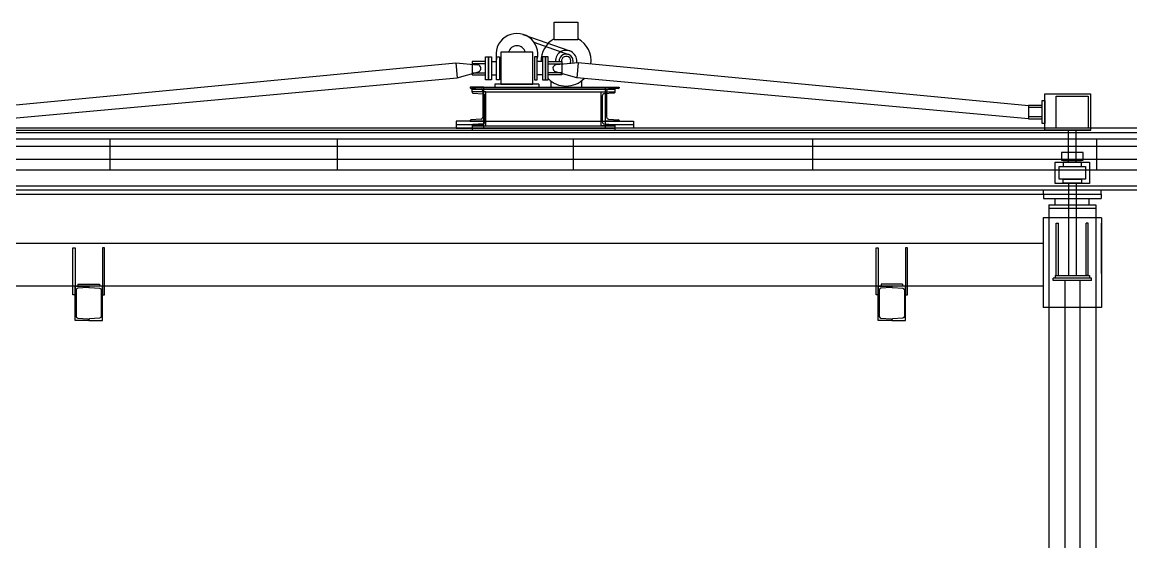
# Model space of a CAD drawing. Header units: millimetres. Extents: x 394018 to 490633, y 12254 to 34176.
# Drawn here: x 416788 to 437549, y 24293 to 34028 of the extents above; entities that cross this region are included whole.
import ezdxf

# ---------------------------------------------------------------- set-up
doc = ezdxf.new("R2010")
doc.units = ezdxf.units.MM
doc.layers.add('PL_MAIN', color=192, linetype='Continuous', lineweight=30)

# ---------------------------------------------------------------- blocks, each defined once
blk = doc.blocks.new('A$C1B3A1A2D')
at = {"layer": 'PL_MAIN', "color": 5}
for p, q in [((-219, 3782), (-219, 3778.8)), ((-155, 3782), (-219, 3782)), ((-215.7, 3775.3), (-167.9, 3771.9)), ((-160, 3763.4), (-160, 3640.6)), ((-155, 3622), (-155, 3782)), ((-155, 3782), (415, 3782)), ((415, 3782), (479, 3782)), ((415, 3622), (415, 3782)), ((420, 3763.4), (420, 3640.6)), ((475.7, 3775.3), (427.9, 3771.9)), ((479, 3782), (479, 3778.8)), ((6025, 3590), (-5975, 3590)), ((-285, 3606), (-155, 3606)), ((-219, 3625.2), (-219, 3622)), ((-219, 3622), (-155, 3622)), ((-167.9, 3632.1), (-215.7, 3628.7)), ((-155, 3622), (415, 3622)), ((479, 3622), (415, 3622)), ((415, 3606), (545, 3606)), ((427.9, 3632.1), (475.7, 3628.7)), ((479, 3625.2), (479, 3622)), ((-5975, 3570), (6025, 3570)), ((-5975, 3539), (6025, 3539)), ((-1905, 3394), (-1905, 3539)), ((-840, 3394), (-840, 3539)), ((265, 3394), (265, 3539)), ((1385, 3394), (1385, 3539)), ((2715, 3394), (2715, 3539)), ((-5975, 3505), (6025, 3505)), ((-5975, 3445), (6025, 3445)), ((-5975, 3394), (6025, 3394)), ((-5975, 3320), (6025, 3320)), ((-5975, 3300), (6025, 3300)), ((2465.5, 3280), (2465.5, 3300)), ((2465.5, 3280), (2734.5, 3280)), ((2465.5, 3280), (2465.5, 3260)), ((2734.5, 3280), (2734.5, 3300)), ((2734.5, 3280), (2734.5, 3260)), ((2465.5, 3260), (2734.5, 3260)), ((2490.5, 3230), (2490.5, 170)), ((2490.5, 3230), (2709.5, 3230)), ((2520.5, 3230), (2520.5, 3260)), ((2679.5, 3230), (2679.5, 3260)), ((2709.5, 3230), (2709.5, 170))]:
    blk.add_line(p, q, dxfattribs=at)
for points in [[(-285, 3590), (-155, 3590), (-155, 3622), (-285, 3622)], [(545, 3590), (415, 3590), (415, 3622), (545, 3622)]]:
    blk.add_lwpolyline(points, close=True, dxfattribs=at)
for centre, radius, start, end in [((-215.5, 3778.8), 3.5, 180, 266), ((-168.5, 3763.4), 8.5, 0, 86), ((428.5, 3763.4), 8.5, 94, 180), ((475.5, 3778.8), 3.5, 274, 0), ((-168.5, 3640.6), 8.5, 274, 0), ((428.5, 3640.6), 8.5, 180, 266), ((-215.5, 3625.2), 3.5, 94, 180), ((475.5, 3625.2), 3.5, 0, 86)]:
    blk.add_arc(centre, radius, start, end, dxfattribs=at)
blk = doc.blocks.new('A$C610B2414')
at = {"color": 5, "lineweight": 30}
for points in [[(-145.3, 3760), (-209.3, 3760), (-209.3, 3756.8, 0.39391), (-206, 3753.3), (-158.2, 3749.9, -0.39391), (-150.3, 3741.4), (-150.3, 3618.6, -0.39391), (-158.2, 3610.1), (-206, 3606.7, 0.39391), (-209.3, 3603.2), (-209.3, 3600), (-145.3, 3600)], [(394.1, 3760), (458.1, 3760), (458.1, 3756.8, -0.39391), (454.8, 3753.3), (407, 3749.9, 0.39391), (399.1, 3741.4), (399.1, 3618.6, 0.39391), (407, 3610.1), (454.8, 3606.7, -0.39391), (458.1, 3603.2), (458.1, 3600), (394.1, 3600)], [(-2069, 2849.5), (-2005, 2849.5), (-2005, 2846.3, -0.39391), (-2008.3, 2842.8), (-2056.1, 2839.5, 0.39391), (-2064, 2831), (-2064, 2708.1, 0.39391), (-2056.1, 2699.6), (-2008.3, 2696.3, -0.39391), (-2005, 2692.8), (-2005, 2689.5), (-2069, 2689.5)], [(-1941, 2849.5), (-2005, 2849.5), (-2005, 2846.3, 0.39391), (-2001.7, 2842.8), (-1953.9, 2839.5, -0.39391), (-1946, 2831), (-1946, 2708.1, -0.39391), (-1953.9, 2699.6), (-2001.7, 2696.3, 0.39391), (-2005, 2692.8), (-2005, 2689.5), (-1941, 2689.5)], [(1691, 2849.5), (1755, 2849.5), (1755, 2846.3, -0.39391), (1751.7, 2842.8), (1703.9, 2839.5, 0.39391), (1696, 2831), (1696, 2708.1, 0.39391), (1703.9, 2699.6), (1751.7, 2696.3, -0.39391), (1755, 2692.8), (1755, 2689.5), (1691, 2689.5)], [(1819, 2849.5), (1755, 2849.5), (1755, 2846.3, 0.39391), (1758.3, 2842.8), (1806.1, 2839.5, -0.39391), (1814, 2831), (1814, 2708.1, -0.39391), (1806.1, 2699.6), (1758.3, 2696.3, 0.39391), (1755, 2692.8), (1755, 2689.5), (1819, 2689.5)]]:
    blk.add_lwpolyline(points, format="xyb", close=True, dxfattribs=at)
at = {"layer": 'PL_MAIN', "color": 5}
for p, q in [((27.3, 4028.8), (246.9, 3951.3)), ((79.8, 3991.8), (241.1, 3934.8)), ((-2395.1, 3694.5), (-286.8, 3894.8)), ((-286.8, 3894.8), (-279.7, 3825.2)), ((-286.8, 3894.8), (-184.1, 3886.8)), ((-146.6, 3901), (-210, 3901)), ((-210, 3901), (-210, 3839)), ((-119.6, 3901), (-95.3, 3901)), ((119.6, 3901), (95.3, 3901)), ((146.6, 3901), (210, 3901)), ((286.8, 3894.8), (184.1, 3886.8)), ((210, 3901), (210, 3839)), ((286.8, 3894.8), (279.7, 3825.2)), ((2395.1, 3694.5), (286.8, 3894.8)), ((-279.7, 3825.2), (-180.7, 3853.8)), ((-146.6, 3891), (-210, 3891)), ((-210, 3849), (-146.6, 3849)), ((146.6, 3891), (210, 3891)), ((210, 3849), (146.6, 3849)), ((279.7, 3825.2), (180.7, 3853.8)), ((-2395.1, 3633.8), (-279.7, 3825.2)), ((-210, 3839), (-146.6, 3839)), ((-119.6, 3839), (-95.3, 3839)), ((102.9, 3795), (-102.9, 3795)), ((-102.9, 3795), (-102.9, 3780)), ((119.6, 3839), (95.3, 3839)), ((102.9, 3795), (102.9, 3780)), ((210, 3839), (146.6, 3839)), ((158.3, 3811.1), (158.3, 3780)), ((2395.1, 3633.8), (279.7, 3825.2)), ((302.3, 3811.1), (302.3, 3780)), ((-209.3, 3760), (-209.3, 3780)), ((-209.3, 3780), (458.1, 3780)), ((458.1, 3770), (-209.3, 3770)), ((-145.3, 3760), (394.1, 3760)), ((458.1, 3780), (458.1, 3760)), ((2458.5, 3695.8), (2395.1, 3695.8)), ((2395.1, 3695.8), (2395.1, 3633.8)), ((2458.5, 3685.8), (2395.1, 3685.8)), ((2395.1, 3643.8), (2458.5, 3643.8)), ((2395.1, 3633.8), (2458.5, 3633.8)), ((-209.3, 3600), (458.1, 3600)), ((-209.3, 3600), (-209.3, 3580)), ((-209.3, 3590), (458.1, 3590)), ((458.1, 3600), (458.1, 3580)), ((-2587, 3580), (2687.1, 3580)), ((2581.5, 3430.3), (2581.5, 3580)), ((2618.5, 3430.3), (2618.5, 3580)), ((2581.5, 3331.4), (2581.5, 2899.5)), ((2618.5, 3331.4), (2618.5, 2899.5)), ((-2587, 3280), (2618.5, 3280)), ((2463.5, 3169.5), (2463.5, 2749.5)), ((2736.5, 3169.5), (2463.5, 3169.5)), ((2490.5, 3215), (2490.5, 170)), ((2490.5, 3215), (2709.5, 3215)), ((2709.5, 3215), (2709.5, 170)), ((2736.5, 3169.5), (2736.5, 2749.5)), ((2525, 2899.5), (2525, 3144.5)), ((2525, 3144.5), (2535, 3144.5)), ((2535, 2899.5), (2535, 3144.5)), ((2665, 2899.5), (2665, 3144.5)), ((2675, 3144.5), (2665, 3144.5)), ((2675, 2899.5), (2675, 3144.5)), ((2736.5, 2909.5), (2736.5, 3144.5)), ((2463.5, 3049.5), (-2463.5, 3049.5)), ((-2079, 2809.5), (-2079, 3029.5)), ((-2079, 3029.5), (-2069, 3029.5)), ((-2069, 3029.5), (-2069, 2809.5)), ((-1931, 3029.5), (-1941, 3029.5)), ((-1941, 3029.5), (-1941, 2809.5)), ((-1931, 2809.5), (-1931, 3029.5)), ((1681, 2809.5), (1681, 3029.5)), ((1681, 3029.5), (1691, 3029.5)), ((1691, 3029.5), (1691, 2809.5)), ((1829, 3029.5), (1819, 3029.5)), ((1819, 3029.5), (1819, 2809.5)), ((1829, 2809.5), (1829, 3029.5)), ((2690, 2887.5), (2510, 2887.5)), ((2510, 2875.5), (2510, 2887.5)), ((2690, 2875.5), (2510, 2875.5)), ((2520, 2899.5), (2520, 2887.5)), ((2520, 2899.5), (2680, 2899.5)), ((2525, 2899.5), (2535, 2899.5)), ((2565, 2875.5), (2565, 233.1)), ((2635, 2875.5), (2635, 233.1)), ((2675, 2899.5), (2665, 2899.5)), ((2680, 2899.5), (2680, 2887.5)), ((2690, 2875.5), (2690, 2887.5)), ((2463.5, 2849.5), (-2463.5, 2849.5)), ((2736.5, 2749.5), (2463.5, 2749.5))]:
    blk.add_line(p, q, dxfattribs=at)
at = {"layer": 'PL_MAIN', "color": 5, "lineweight": 30}
for p, q in [((-2055, 2859.5), (-2055, 2849.5)), ((-2055, 2859.5), (-1955, 2859.5)), ((-1955, 2859.5), (-1955, 2849.5)), ((1705, 2859.5), (1705, 2849.5)), ((1805, 2859.5), (1705, 2859.5)), ((1805, 2859.5), (1805, 2849.5)), ((-2069, 2809.5), (-2079, 2809.5)), ((-1941, 2809.5), (-1931, 2809.5)), ((1691, 2809.5), (1681, 2809.5)), ((1819, 2809.5), (1829, 2809.5))]:
    blk.add_line(p, q, dxfattribs=at)
at = {"layer": 'PL_MAIN', "color": 5}
for points in [[(174.8, 4085.8), (285.5, 4085.8), (285.5, 4003.9), (174.8, 4003.9)], [(-75, 3795), (75, 3795), (75, 3945), (-75, 3945)], [(-146.6, 3923.8), (-133.1, 3923.8), (-133.1, 3816.6), (-146.6, 3816.6)], [(-133.1, 3923.8), (-119.6, 3923.8), (-119.6, 3816.6), (-133.1, 3816.6)], [(-95.3, 3923.8), (-81.8, 3923.8), (-81.8, 3816.6), (-95.3, 3816.6)], [(95.3, 3923.8), (81.8, 3923.8), (81.8, 3816.6), (95.3, 3816.6)], [(133.1, 3923.8), (119.6, 3923.8), (119.6, 3816.6), (133.1, 3816.6)], [(146.6, 3923.8), (133.1, 3923.8), (133.1, 3816.6), (146.6, 3816.6)], [(2685, 3580), (2472, 3580), (2472, 3750), (2685, 3750)], [(2675, 3590), (2525, 3590), (2525, 3740), (2675, 3740)], [(2458.5, 3718.6), (2472, 3718.6), (2472, 3611.4), (2458.5, 3611.4)], [(2519, 3430.7), (2681, 3430.7), (2681, 3331), (2519, 3331)], [(2650.1, 3476.3), (2549.9, 3476.3), (2549.9, 3440.4), (2650.1, 3440.4)], [(2557.7, 3410.7), (2642.3, 3410.7), (2642.3, 3430.3), (2557.7, 3430.3)], [(2539, 3410.7), (2661, 3410.7), (2661, 3351), (2539, 3351)], [(2557.7, 3351), (2642.3, 3351), (2642.3, 3331.4), (2557.7, 3331.4)]]:
    blk.add_lwpolyline(points, close=True, dxfattribs=at)
for centre, radius, start, end in [((0, 3934.5), 98.2, 345.9697, 194.0303), ((230.2, 3904), 117.5, 118.1004, 181.4679), ((230.2, 3904), 117.5, 352.4911, 61.8996), ((0, 3934.5), 40.6, 14.9279, 165.0721), ((230.2, 3904), 50.1, 348.7226, 183.4421), ((230.2, 3904), 32.7, 339.872, 185.2864), ((230.2, 3904), 22, 326.2026, 187.8821), ((230.2, 3904), 22, 202.9552, 222.6921), ((-185.4, 3870), 16.9, 286.1402, 85.5526), ((185.4, 3870), 16.9, 94.4474, 253.8598), ((230.2, 3904), 117.5, 224.6267, 315.4903)]:
    blk.add_arc(centre, radius, start, end, dxfattribs=at)

msp = doc.modelspace()

# ---------------------------------------------------------------- block references
at = {"xscale": 4, "yscale": 4, "zscale": 4}
for name in ['A$C610B2414', 'A$C1B3A1A2D']:
    msp.add_blockref(name, (426053, 17684), dxfattribs=at)

doc.saveas('drawing.dxf')
